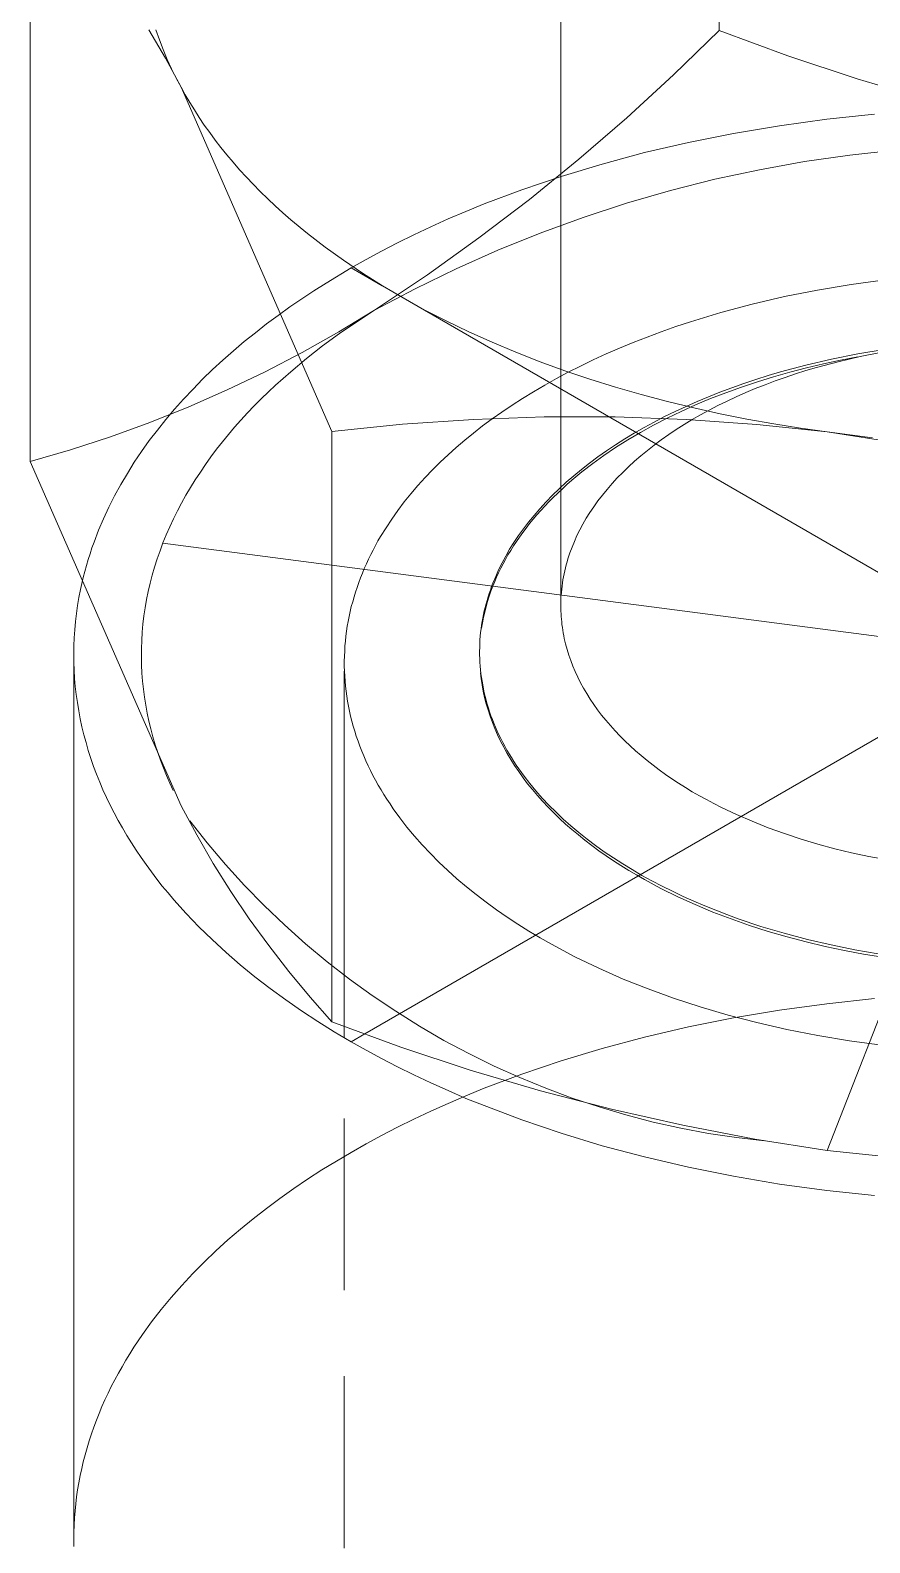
# Model space of a CAD drawing. Header units: millimetres. Extents: x -111 to 4919, y -143 to 3304.
# Drawn here: x 4449.55 to 4455.75, y 1393.85 to 1405.03 of the extents above; entities that cross this region are included whole.
import ezdxf

# ---------------------------------------------------------------- set-up
doc = ezdxf.new("R2010")
doc.units = ezdxf.units.MM
doc.linetypes.add('HIDDEN', pattern=[1.905, 1.27, -0.635])
doc.layers.add('ZANO_R', color=7, linetype='Continuous', lineweight=0)
doc.layers.add('ZANO_R_przerywana', color=7, linetype='HIDDEN', lineweight=0)

msp = doc.modelspace()

# ---------------------------------------------------------------- linework, layer by layer
at = {"layer": 'ZANO_R'}
for p, q in [((4454.64, 1405.024), (4454.64, 1409.383)), ((4453.47, 1400.776), (4453.47, 1409.05)), ((4449.549, 1406.199), (4449.549, 1401.84)), ((4450.426, 1405.03), (4450.548, 1404.819)), ((4450.503, 1404.955), (4450.478, 1405.028)), ((4450.531, 1404.883), (4450.503, 1404.955)), ((4454.304, 1404.697), (4454.64, 1405.024)), ((4455.148, 1404.838), (4454.64, 1405.024)), ((4450.56, 1404.811), (4450.531, 1404.883)), ((4450.548, 1404.819), (4450.664, 1404.605)), ((4455.662, 1404.667), (4455.148, 1404.838)), ((4450.592, 1404.741), (4450.56, 1404.811)), ((4450.627, 1404.672), (4450.592, 1404.741)), ((4450.664, 1404.605), (4450.627, 1404.672)), ((4450.664, 1404.605), (4451.779, 1402.062)), ((4450.695, 1404.549), (4450.664, 1404.605)), ((4453.958, 1404.38), (4454.304, 1404.697)), ((4456.181, 1404.514), (4455.662, 1404.667)), ((4450.728, 1404.493), (4450.695, 1404.549)), ((4450.762, 1404.437), (4450.728, 1404.493)), ((4450.798, 1404.381), (4450.762, 1404.437)), ((4450.835, 1404.326), (4450.798, 1404.381)), ((4453.603, 1404.073), (4453.958, 1404.38)), ((4455.088, 1404.321), (4455.436, 1404.368)), ((4455.436, 1404.368), (4455.789, 1404.406)), ((4450.875, 1404.27), (4450.835, 1404.326)), ((4450.916, 1404.215), (4450.875, 1404.27)), ((4454.414, 1404.197), (4454.747, 1404.264)), ((4454.747, 1404.264), (4455.088, 1404.321)), ((4450.958, 1404.16), (4450.916, 1404.215)), ((4451.003, 1404.105), (4450.958, 1404.16)), ((4454.09, 1404.122), (4454.414, 1404.197)), ((4451.049, 1404.051), (4451.003, 1404.105)), ((4451.096, 1403.996), (4451.049, 1404.051)), ((4453.238, 1403.777), (4453.603, 1404.073)), ((4453.474, 1403.946), (4453.776, 1404.038)), ((4453.776, 1404.038), (4454.09, 1404.122)), ((4454.939, 1403.996), (4455.272, 1404.056)), ((4455.272, 1404.056), (4455.606, 1404.104)), ((4455.44, 1396.752), (4458.301, 1404.073)), ((4455.606, 1404.104), (4455.942, 1404.141)), ((4451.146, 1403.942), (4451.096, 1403.996)), ((4451.197, 1403.889), (4451.146, 1403.942)), ((4453.182, 1403.848), (4453.474, 1403.946)), ((4454.282, 1403.842), (4454.609, 1403.925)), ((4454.609, 1403.925), (4454.939, 1403.996)), ((4451.249, 1403.835), (4451.197, 1403.889)), ((4451.304, 1403.782), (4451.249, 1403.835)), ((4452.904, 1403.743), (4453.182, 1403.848)), ((4453.957, 1403.749), (4454.282, 1403.842)), ((4451.36, 1403.73), (4451.304, 1403.782)), ((4451.417, 1403.678), (4451.36, 1403.73)), ((4452.769, 1403.688), (4452.904, 1403.743)), ((4452.865, 1403.493), (4453.238, 1403.777)), ((4453.636, 1403.644), (4453.957, 1403.749)), ((4451.476, 1403.626), (4451.417, 1403.678)), ((4451.599, 1403.524), (4451.476, 1403.626)), ((4452.51, 1403.574), (4452.638, 1403.632)), ((4452.638, 1403.632), (4452.769, 1403.688)), ((4453.318, 1403.528), (4453.636, 1403.644)), ((4451.728, 1403.424), (4451.599, 1403.524)), ((4452.264, 1403.456), (4452.385, 1403.516)), ((4452.385, 1403.516), (4452.51, 1403.574)), ((4452.484, 1403.22), (4452.865, 1403.493)), ((4453.005, 1403.402), (4453.318, 1403.528)), ((4451.864, 1403.327), (4451.728, 1403.424)), ((4452.032, 1403.333), (4452.146, 1403.395)), ((4452.146, 1403.395), (4452.264, 1403.456)), ((4452.697, 1403.264), (4453.005, 1403.402)), ((4451.736, 1403.159), (4451.92, 1403.27)), ((4452.005, 1403.231), (4451.864, 1403.327)), ((4451.92, 1403.27), (4452.032, 1403.333)), ((4451.92, 1403.27), (4452.151, 1403.137)), ((4452.393, 1403.116), (4452.697, 1403.264)), ((4451.645, 1403.102), (4451.736, 1403.159)), ((4452.152, 1403.139), (4452.005, 1403.231)), ((4452.094, 1402.958), (4452.484, 1403.22)), ((4452.304, 1403.049), (4452.152, 1403.139)), ((4455.368, 1403.107), (4455.616, 1403.148)), ((4455.616, 1403.148), (4455.868, 1403.182)), ((4451.468, 1402.982), (4451.556, 1403.043)), ((4451.556, 1403.043), (4451.645, 1403.102)), ((4452.094, 1402.958), (4452.393, 1403.116)), ((4452.304, 1403.049), (4461.468, 1397.758)), ((4452.461, 1402.962), (4452.304, 1403.049)), ((4454.886, 1403.003), (4455.124, 1403.059)), ((4455.124, 1403.059), (4455.368, 1403.107)), ((4451.296, 1402.857), (4451.381, 1402.92)), ((4451.381, 1402.92), (4451.468, 1402.982)), ((4451.829, 1402.798), (4452.094, 1402.958)), ((4451.962, 1402.873), (4452.094, 1402.958)), ((4452.022, 1397.614), (4461.36, 1403.005)), ((4452.624, 1402.879), (4452.461, 1402.962)), ((4454.429, 1402.873), (4454.654, 1402.942)), ((4454.654, 1402.942), (4454.886, 1403.003)), ((4451.213, 1402.792), (4451.296, 1402.857)), ((4451.834, 1402.785), (4451.962, 1402.873)), ((4452.791, 1402.798), (4452.624, 1402.879)), ((4454.213, 1402.799), (4454.32, 1402.837)), ((4454.32, 1402.837), (4454.429, 1402.873)), ((4451.051, 1402.659), (4451.131, 1402.726)), ((4451.131, 1402.726), (4451.213, 1402.792)), ((4451.559, 1402.646), (4451.829, 1402.798)), ((4451.59, 1402.601), (4451.71, 1402.694)), ((4451.71, 1402.694), (4451.834, 1402.785)), ((4452.962, 1402.721), (4452.791, 1402.798)), ((4453.138, 1402.648), (4452.962, 1402.721)), ((4453.904, 1402.678), (4454.005, 1402.72)), ((4454.005, 1402.72), (4454.108, 1402.76)), ((4454.108, 1402.76), (4454.213, 1402.799)), ((4450.897, 1402.52), (4450.973, 1402.59)), ((4450.973, 1402.59), (4451.051, 1402.659)), ((4451.284, 1402.503), (4451.559, 1402.646)), ((4451.474, 1402.504), (4451.59, 1402.601)), ((4453.317, 1402.577), (4453.138, 1402.648)), ((4453.617, 1402.546), (4453.71, 1402.591)), ((4453.71, 1402.591), (4453.806, 1402.635)), ((4453.806, 1402.635), (4453.904, 1402.678)), ((4455.472, 1402.597), (4455.281, 1402.553)), ((4455.538, 1402.59), (4455.412, 1402.563)), ((4455.665, 1402.635), (4455.472, 1402.597)), ((4455.682, 1402.616), (4455.52, 1402.578)), ((4455.665, 1402.615), (4455.538, 1402.59)), ((4455.86, 1402.668), (4455.665, 1402.635)), ((4455.846, 1402.648), (4455.682, 1402.616)), ((4450.823, 1402.449), (4450.897, 1402.52)), ((4451.004, 1402.369), (4451.284, 1402.503)), ((4451.362, 1402.405), (4451.474, 1402.504)), ((4453.5, 1402.511), (4453.317, 1402.577)), ((4453.438, 1402.453), (4453.526, 1402.5)), ((4453.685, 1402.448), (4453.5, 1402.511)), ((4453.526, 1402.5), (4453.617, 1402.546)), ((4455.002, 1402.475), (4454.911, 1402.447)), ((4455.042, 1402.467), (4454.923, 1402.43)), ((4455.094, 1402.503), (4455.002, 1402.475)), ((4455.164, 1402.501), (4455.042, 1402.467)), ((4455.281, 1402.553), (4455.094, 1402.503)), ((4455.205, 1402.488), (4455.129, 1402.462)), ((4455.287, 1402.533), (4455.164, 1402.501)), ((4455.282, 1402.512), (4455.205, 1402.488)), ((4455.361, 1402.535), (4455.282, 1402.512)), ((4455.412, 1402.563), (4455.287, 1402.533)), ((4455.52, 1402.578), (4455.361, 1402.535)), ((4450.682, 1402.302), (4450.752, 1402.376)), ((4450.72, 1402.244), (4451.004, 1402.369)), ((4450.752, 1402.376), (4450.823, 1402.449)), ((4451.256, 1402.304), (4451.309, 1402.355)), ((4451.309, 1402.355), (4451.362, 1402.405)), ((4453.188, 1402.307), (4453.269, 1402.356)), ((4453.269, 1402.356), (4453.352, 1402.405)), ((4453.352, 1402.405), (4453.438, 1402.453)), ((4453.874, 1402.39), (4453.685, 1402.448)), ((4454.065, 1402.335), (4453.874, 1402.39)), ((4454.734, 1402.386), (4454.647, 1402.353)), ((4454.805, 1402.39), (4454.69, 1402.349)), ((4454.822, 1402.417), (4454.734, 1402.386)), ((4454.923, 1402.43), (4454.805, 1402.39)), ((4454.911, 1402.447), (4454.822, 1402.417)), ((4454.908, 1402.379), (4454.837, 1402.35)), ((4454.98, 1402.408), (4454.908, 1402.379)), ((4455.054, 1402.436), (4454.98, 1402.408)), ((4455.129, 1402.462), (4455.054, 1402.436)), ((4450.432, 1402.129), (4450.72, 1402.244)), ((4450.615, 1402.227), (4450.682, 1402.302)), ((4451.155, 1402.2), (4451.205, 1402.252)), ((4451.205, 1402.252), (4451.256, 1402.304)), ((4453.035, 1402.206), (4453.11, 1402.257)), ((4453.11, 1402.257), (4453.188, 1402.307)), ((4454.258, 1402.284), (4454.065, 1402.335)), ((4454.453, 1402.236), (4454.258, 1402.284)), ((4454.396, 1402.248), (4454.315, 1402.21)), ((4454.467, 1402.259), (4454.36, 1402.211)), ((4454.478, 1402.284), (4454.396, 1402.248)), ((4454.577, 1402.305), (4454.467, 1402.259)), ((4454.561, 1402.319), (4454.478, 1402.284)), ((4454.647, 1402.353), (4454.561, 1402.319)), ((4454.632, 1402.254), (4454.567, 1402.22)), ((4454.69, 1402.349), (4454.577, 1402.305)), ((4454.699, 1402.287), (4454.632, 1402.254)), ((4454.767, 1402.319), (4454.699, 1402.287)), ((4454.837, 1402.35), (4454.767, 1402.319)), ((4450.489, 1402.073), (4450.551, 1402.151)), ((4450.551, 1402.151), (4450.615, 1402.227)), ((4451.059, 1402.094), (4451.106, 1402.147)), ((4451.106, 1402.147), (4451.155, 1402.2)), ((4452.301, 1402.116), (4452.824, 1402.152)), ((4452.824, 1402.152), (4453.347, 1402.17)), ((4452.892, 1402.103), (4452.962, 1402.155)), ((4452.962, 1402.155), (4453.035, 1402.206)), ((4453.347, 1402.17), (4453.872, 1402.17)), ((4453.872, 1402.17), (4454.396, 1402.151)), ((4454.161, 1402.132), (4454.086, 1402.091)), ((4454.256, 1402.161), (4454.156, 1402.109)), ((4454.237, 1402.172), (4454.161, 1402.132)), ((4454.315, 1402.21), (4454.237, 1402.172)), ((4454.36, 1402.211), (4454.256, 1402.161)), ((4454.442, 1402.15), (4454.382, 1402.114)), ((4454.396, 1402.151), (4454.919, 1402.114)), ((4454.504, 1402.186), (4454.442, 1402.15)), ((4454.649, 1402.193), (4454.453, 1402.236)), ((4454.567, 1402.22), (4454.504, 1402.186)), ((4454.846, 1402.154), (4454.649, 1402.193)), ((4455.044, 1402.118), (4454.846, 1402.154)), ((4449.846, 1401.927), (4450.141, 1402.023)), ((4450.141, 1402.023), (4450.432, 1402.129)), ((4450.429, 1401.995), (4450.489, 1402.073)), ((4450.969, 1401.986), (4451.013, 1402.04)), ((4451.013, 1402.04), (4451.059, 1402.094)), ((4451.779, 1402.062), (4452.301, 1402.116)), ((4451.779, 1397.703), (4451.779, 1402.062)), ((4452.76, 1401.998), (4452.825, 1402.05)), ((4452.825, 1402.05), (4452.892, 1402.103)), ((4454.013, 1402.05), (4453.943, 1402.007)), ((4454.059, 1402.055), (4453.965, 1402)), ((4454.086, 1402.091), (4454.013, 1402.05)), ((4454.156, 1402.109), (4454.059, 1402.055)), ((4454.268, 1402.04), (4454.213, 1402.001)), ((4454.324, 1402.077), (4454.268, 1402.04)), ((4454.382, 1402.114), (4454.324, 1402.077)), ((4454.919, 1402.114), (4455.44, 1402.059)), ((4455.242, 1402.087), (4455.044, 1402.118)), ((4455.44, 1402.059), (4455.242, 1402.087)), ((4455.44, 1402.059), (4455.975, 1401.975)), ((4455.775, 1402.015), (4455.44, 1402.059)), ((4449.549, 1401.84), (4449.846, 1401.927)), ((4450.318, 1401.835), (4450.372, 1401.915)), ((4450.372, 1401.915), (4450.429, 1401.995)), ((4450.884, 1401.875), (4450.926, 1401.931)), ((4450.926, 1401.931), (4450.969, 1401.986)), ((4452.638, 1401.891), (4452.698, 1401.945)), ((4452.698, 1401.945), (4452.76, 1401.998)), ((4453.808, 1401.919), (4453.745, 1401.874)), ((4453.875, 1401.943), (4453.788, 1401.885)), ((4453.875, 1401.964), (4453.808, 1401.919)), ((4453.943, 1402.007), (4453.875, 1401.964)), ((4453.965, 1402), (4453.875, 1401.943)), ((4454.11, 1401.923), (4454.062, 1401.883)), ((4454.161, 1401.962), (4454.11, 1401.923)), ((4454.213, 1402.001), (4454.161, 1401.962)), ((4450.664, 1399.297), (4449.549, 1401.84)), ((4450.267, 1401.753), (4450.318, 1401.835)), ((4450.806, 1401.763), (4450.844, 1401.819)), ((4450.844, 1401.819), (4450.884, 1401.875)), ((4452.522, 1401.779), (4452.579, 1401.836)), ((4452.579, 1401.836), (4452.638, 1401.891)), ((4453.683, 1401.829), (4453.623, 1401.782)), ((4453.706, 1401.825), (4453.627, 1401.764)), ((4453.745, 1401.874), (4453.683, 1401.829)), ((4453.788, 1401.885), (4453.706, 1401.825)), ((4453.971, 1401.801), (4453.928, 1401.76)), ((4454.015, 1401.842), (4453.971, 1401.801)), ((4454.062, 1401.883), (4454.015, 1401.842)), ((4450.218, 1401.671), (4450.267, 1401.753)), ((4450.733, 1401.649), (4450.769, 1401.706)), ((4450.769, 1401.706), (4450.806, 1401.763)), ((4452.414, 1401.663), (4452.467, 1401.722)), ((4452.467, 1401.722), (4452.522, 1401.779)), ((4453.511, 1401.687), (4453.459, 1401.639)), ((4453.566, 1401.735), (4453.511, 1401.687)), ((4453.552, 1401.703), (4453.516, 1401.671)), ((4453.627, 1401.764), (4453.552, 1401.703)), ((4453.623, 1401.782), (4453.566, 1401.735)), ((4453.887, 1401.719), (4453.849, 1401.677)), ((4453.928, 1401.76), (4453.887, 1401.719)), ((4450.13, 1401.503), (4450.172, 1401.587)), ((4450.172, 1401.587), (4450.218, 1401.671)), ((4450.667, 1401.534), (4450.699, 1401.592)), ((4450.699, 1401.592), (4450.733, 1401.649)), ((4452.313, 1401.542), (4452.363, 1401.603)), ((4452.363, 1401.603), (4452.414, 1401.663)), ((4453.409, 1401.591), (4453.361, 1401.542)), ((4453.415, 1401.576), (4453.383, 1401.544)), ((4453.459, 1401.639), (4453.409, 1401.591)), ((4453.448, 1401.608), (4453.415, 1401.576)), ((4453.482, 1401.64), (4453.448, 1401.608)), ((4453.516, 1401.671), (4453.482, 1401.64)), ((4453.778, 1401.592), (4453.745, 1401.55)), ((4453.812, 1401.634), (4453.778, 1401.592)), ((4453.849, 1401.677), (4453.812, 1401.634)), ((4450.09, 1401.418), (4450.13, 1401.503)), ((4450.608, 1401.417), (4450.637, 1401.476)), ((4450.637, 1401.476), (4450.667, 1401.534)), ((4452.221, 1401.416), (4452.266, 1401.48)), ((4452.266, 1401.48), (4452.313, 1401.542)), ((4453.316, 1401.492), (4453.273, 1401.443)), ((4453.323, 1401.479), (4453.294, 1401.447)), ((4453.361, 1401.542), (4453.316, 1401.492)), ((4453.352, 1401.512), (4453.323, 1401.479)), ((4453.383, 1401.544), (4453.352, 1401.512)), ((4453.686, 1401.464), (4453.659, 1401.421)), ((4453.714, 1401.507), (4453.686, 1401.464)), ((4453.745, 1401.55), (4453.714, 1401.507)), ((4450.054, 1401.333), (4450.09, 1401.418)), ((4450.554, 1401.3), (4450.58, 1401.359)), ((4450.58, 1401.359), (4450.608, 1401.417)), ((4452.138, 1401.287), (4452.179, 1401.352)), ((4452.179, 1401.352), (4452.221, 1401.416)), ((4453.232, 1401.393), (4453.194, 1401.343)), ((4453.239, 1401.382), (4453.214, 1401.349)), ((4453.273, 1401.443), (4453.232, 1401.393)), ((4453.266, 1401.414), (4453.239, 1401.382)), ((4453.294, 1401.447), (4453.266, 1401.414)), ((4453.634, 1401.379), (4453.611, 1401.336)), ((4453.659, 1401.421), (4453.634, 1401.379)), ((4450.005, 1401.203), (4450.021, 1401.246)), ((4450.021, 1401.246), (4450.054, 1401.333)), ((4450.508, 1401.181), (4450.53, 1401.24)), ((4450.53, 1401.24), (4450.554, 1401.3)), ((4450.53, 1401.238), (4463.211, 1399.587)), ((4452.101, 1401.22), (4452.119, 1401.254)), ((4452.119, 1401.254), (4452.138, 1401.287)), ((4453.124, 1401.243), (4453.092, 1401.192)), ((4453.143, 1401.25), (4453.121, 1401.217)), ((4453.158, 1401.293), (4453.124, 1401.243)), ((4453.165, 1401.283), (4453.143, 1401.25)), ((4453.194, 1401.343), (4453.158, 1401.293)), ((4453.189, 1401.316), (4453.165, 1401.283)), ((4453.214, 1401.349), (4453.189, 1401.316)), ((4453.571, 1401.251), (4453.554, 1401.208)), ((4453.59, 1401.293), (4453.571, 1401.251)), ((4453.611, 1401.336), (4453.59, 1401.293)), ((4449.977, 1401.116), (4449.991, 1401.159)), ((4449.991, 1401.159), (4450.005, 1401.203)), ((4450.487, 1401.121), (4450.508, 1401.181)), ((4452.049, 1401.119), (4452.066, 1401.153)), ((4452.066, 1401.153), (4452.083, 1401.187)), ((4452.083, 1401.187), (4452.101, 1401.22)), ((4453.063, 1401.142), (4453.036, 1401.092)), ((4453.08, 1401.151), (4453.061, 1401.118)), ((4453.092, 1401.192), (4453.063, 1401.142)), ((4453.1, 1401.184), (4453.08, 1401.151)), ((4453.121, 1401.217), (4453.1, 1401.184)), ((4453.53, 1401.144), (4453.523, 1401.122)), ((4453.538, 1401.166), (4453.53, 1401.144)), ((4453.554, 1401.208), (4453.538, 1401.166)), ((4449.941, 1400.984), (4449.952, 1401.028)), ((4449.952, 1401.028), (4449.964, 1401.072)), ((4449.964, 1401.072), (4449.977, 1401.116)), ((4450.451, 1401.001), (4450.468, 1401.061)), ((4450.468, 1401.061), (4450.487, 1401.121)), ((4451.99, 1400.981), (4452.004, 1401.016)), ((4452.004, 1401.016), (4452.018, 1401.051)), ((4452.018, 1401.051), (4452.033, 1401.085)), ((4452.033, 1401.085), (4452.049, 1401.119)), ((4453.011, 1401.041), (4452.989, 1400.991)), ((4453.011, 1401.019), (4452.996, 1400.986)), ((4453.036, 1401.092), (4453.011, 1401.041)), ((4453.027, 1401.052), (4453.011, 1401.019)), ((4453.044, 1401.085), (4453.027, 1401.052)), ((4453.061, 1401.118), (4453.044, 1401.085)), ((4453.5, 1401.034), (4453.495, 1401.011)), ((4453.505, 1401.056), (4453.5, 1401.034)), ((4453.511, 1401.078), (4453.505, 1401.056)), ((4453.517, 1401.1), (4453.511, 1401.078)), ((4453.523, 1401.122), (4453.517, 1401.1)), ((4449.92, 1400.896), (4449.93, 1400.94)), ((4449.93, 1400.94), (4449.941, 1400.984)), ((4450.421, 1400.881), (4450.435, 1400.941)), ((4450.435, 1400.941), (4450.451, 1401.001)), ((4451.953, 1400.876), (4451.964, 1400.911)), ((4451.964, 1400.911), (4451.977, 1400.946)), ((4451.977, 1400.946), (4451.99, 1400.981)), ((4452.959, 1400.917), (4452.95, 1400.891)), ((4452.968, 1400.921), (4452.954, 1400.883)), ((4452.968, 1400.942), (4452.959, 1400.917)), ((4452.989, 1400.991), (4452.968, 1400.942)), ((4452.982, 1400.954), (4452.968, 1400.921)), ((4452.996, 1400.986), (4452.982, 1400.954)), ((4453.48, 1400.921), (4453.477, 1400.898)), ((4453.483, 1400.944), (4453.48, 1400.921)), ((4453.486, 1400.966), (4453.483, 1400.944)), ((4453.49, 1400.989), (4453.486, 1400.966)), ((4453.495, 1401.011), (4453.49, 1400.989)), ((4449.899, 1400.777), (4449.909, 1400.836)), ((4449.909, 1400.836), (4449.92, 1400.896)), ((4450.398, 1400.76), (4450.409, 1400.821)), ((4450.409, 1400.821), (4450.421, 1400.881)), ((4451.922, 1400.769), (4451.932, 1400.805)), ((4451.932, 1400.805), (4451.942, 1400.84)), ((4451.942, 1400.84), (4451.953, 1400.876)), ((4452.925, 1400.815), (4452.918, 1400.789)), ((4452.929, 1400.807), (4452.918, 1400.768)), ((4452.933, 1400.841), (4452.925, 1400.815)), ((4452.941, 1400.845), (4452.929, 1400.807)), ((4452.941, 1400.866), (4452.933, 1400.841)), ((4452.95, 1400.891), (4452.941, 1400.866)), ((4452.954, 1400.883), (4452.941, 1400.845)), ((4453.475, 1400.875), (4453.473, 1400.853)), ((4453.477, 1400.898), (4453.475, 1400.875)), ((4449.883, 1400.658), (4449.89, 1400.717)), ((4449.89, 1400.717), (4449.899, 1400.777)), ((4450.382, 1400.64), (4450.389, 1400.7)), ((4450.389, 1400.7), (4450.398, 1400.76)), ((4451.899, 1400.66), (4451.906, 1400.697)), ((4451.906, 1400.697), (4451.913, 1400.733)), ((4451.913, 1400.733), (4451.922, 1400.769)), ((4452.894, 1400.684), (4452.889, 1400.658)), ((4452.899, 1400.69), (4452.892, 1400.65)), ((4452.899, 1400.711), (4452.894, 1400.684)), ((4452.905, 1400.737), (4452.899, 1400.711)), ((4452.908, 1400.729), (4452.899, 1400.69)), ((4452.911, 1400.763), (4452.905, 1400.737)), ((4452.918, 1400.768), (4452.908, 1400.729)), ((4452.918, 1400.789), (4452.911, 1400.763)), ((4453.47, 1400.776), (4453.47, 1400.756)), ((4453.47, 1400.756), (4453.471, 1400.736)), ((4453.471, 1400.736), (4453.472, 1400.716)), ((4453.472, 1400.716), (4453.473, 1400.696)), ((4453.473, 1400.696), (4453.475, 1400.676)), ((4449.874, 1400.538), (4449.878, 1400.598)), ((4449.878, 1400.598), (4449.883, 1400.658)), ((4450.373, 1400.519), (4450.377, 1400.579)), ((4450.377, 1400.579), (4450.382, 1400.64)), ((4451.882, 1400.551), (4451.887, 1400.588)), ((4451.887, 1400.588), (4451.892, 1400.624)), ((4451.892, 1400.624), (4451.899, 1400.66)), ((4452.878, 1400.577), (4452.875, 1400.55)), ((4452.881, 1400.604), (4452.878, 1400.577)), ((4452.885, 1400.631), (4452.881, 1400.604)), ((4452.889, 1400.658), (4452.885, 1400.631)), ((4452.892, 1400.65), (4452.885, 1400.61)), ((4453.475, 1400.676), (4453.477, 1400.656)), ((4453.477, 1400.656), (4453.479, 1400.636)), ((4453.479, 1400.636), (4453.482, 1400.615)), ((4453.482, 1400.615), (4453.485, 1400.595)), ((4453.485, 1400.595), (4453.488, 1400.575)), ((4453.488, 1400.575), (4453.492, 1400.554)), ((4449.87, 1400.418), (4449.871, 1400.478)), ((4449.871, 1400.478), (4449.874, 1400.538)), ((4450.37, 1400.398), (4450.371, 1400.459)), ((4450.371, 1400.459), (4450.373, 1400.519)), ((4451.873, 1400.441), (4451.875, 1400.478)), ((4451.875, 1400.478), (4451.878, 1400.514)), ((4451.878, 1400.514), (4451.882, 1400.551)), ((4452.871, 1400.468), (4452.87, 1400.441)), ((4452.872, 1400.496), (4452.871, 1400.468)), ((4452.873, 1400.523), (4452.872, 1400.496)), ((4452.875, 1400.55), (4452.873, 1400.523)), ((4453.492, 1400.554), (4453.496, 1400.534)), ((4453.496, 1400.534), (4453.501, 1400.514)), ((4453.501, 1400.514), (4453.506, 1400.493)), ((4453.506, 1400.493), (4453.517, 1400.452)), ((4449.871, 1400.358), (4449.87, 1400.418)), ((4449.87, 1393.881), (4449.87, 1400.413)), ((4449.873, 1400.299), (4449.871, 1400.358)), ((4450.372, 1400.338), (4450.37, 1400.398)), ((4451.87, 1400.367), (4451.871, 1400.404)), ((4451.87, 1400.33), (4451.87, 1400.367)), ((4451.871, 1400.404), (4451.873, 1400.441)), ((4452.87, 1400.441), (4452.87, 1400.413)), ((4452.87, 1400.413), (4452.871, 1400.386)), ((4452.871, 1400.386), (4452.872, 1400.358)), ((4452.872, 1400.358), (4452.874, 1400.33)), ((4453.517, 1400.452), (4453.53, 1400.411)), ((4453.53, 1400.411), (4453.544, 1400.37)), ((4453.544, 1400.37), (4453.559, 1400.33)), ((4449.877, 1400.239), (4449.873, 1400.299)), ((4449.882, 1400.179), (4449.877, 1400.239)), ((4450.374, 1400.278), (4450.372, 1400.338)), ((4450.379, 1400.219), (4450.374, 1400.278)), ((4451.871, 1400.293), (4451.87, 1400.33)), ((4451.87, 1397.669), (4451.87, 1400.293)), ((4451.873, 1400.256), (4451.871, 1400.293)), ((4451.876, 1400.219), (4451.873, 1400.256)), ((4452.874, 1400.33), (4452.877, 1400.302)), ((4452.877, 1400.302), (4452.88, 1400.274)), ((4452.877, 1400.281), (4452.882, 1400.236)), ((4452.88, 1400.274), (4452.883, 1400.246)), ((4452.882, 1400.236), (4452.889, 1400.19)), ((4452.883, 1400.246), (4452.888, 1400.218)), ((4453.559, 1400.33), (4453.577, 1400.289)), ((4453.577, 1400.289), (4453.596, 1400.248)), ((4453.596, 1400.248), (4453.616, 1400.207)), ((4449.889, 1400.119), (4449.882, 1400.179)), ((4450.385, 1400.159), (4450.379, 1400.219)), ((4450.393, 1400.1), (4450.385, 1400.159)), ((4451.879, 1400.182), (4451.876, 1400.219)), ((4451.883, 1400.145), (4451.879, 1400.182)), ((4451.888, 1400.108), (4451.883, 1400.145)), ((4452.888, 1400.218), (4452.893, 1400.19)), ((4452.889, 1400.19), (4452.897, 1400.144)), ((4452.893, 1400.19), (4452.898, 1400.161)), ((4452.897, 1400.144), (4452.907, 1400.098)), ((4452.898, 1400.161), (4452.904, 1400.133)), ((4452.904, 1400.133), (4452.911, 1400.105)), ((4453.616, 1400.207), (4453.638, 1400.167)), ((4453.638, 1400.167), (4453.662, 1400.127)), ((4453.662, 1400.127), (4453.687, 1400.086)), ((4449.897, 1400.06), (4449.889, 1400.119)), ((4449.907, 1400), (4449.897, 1400.06)), ((4450.402, 1400.041), (4450.393, 1400.1)), ((4450.413, 1399.982), (4450.402, 1400.041)), ((4451.894, 1400.07), (4451.888, 1400.108)), ((4451.901, 1400.033), (4451.894, 1400.07)), ((4451.909, 1399.996), (4451.901, 1400.033)), ((4452.907, 1400.098), (4452.919, 1400.052)), ((4452.911, 1400.105), (4452.918, 1400.077)), ((4452.918, 1400.077), (4452.926, 1400.048)), ((4452.919, 1400.052), (4452.933, 1400.006)), ((4452.926, 1400.048), (4452.935, 1400.02)), ((4452.935, 1400.02), (4452.944, 1399.992)), ((4453.687, 1400.086), (4453.714, 1400.047)), ((4453.714, 1400.047), (4453.742, 1400.007)), ((4449.918, 1399.941), (4449.907, 1400)), ((4449.931, 1399.882), (4449.918, 1399.941)), ((4450.426, 1399.923), (4450.413, 1399.982)), ((4450.44, 1399.865), (4450.426, 1399.923)), ((4451.917, 1399.959), (4451.909, 1399.996)), ((4451.926, 1399.922), (4451.917, 1399.959)), ((4451.936, 1399.885), (4451.926, 1399.922)), ((4452.933, 1400.006), (4452.948, 1399.96)), ((4452.944, 1399.992), (4452.954, 1399.963)), ((4452.948, 1399.96), (4452.965, 1399.914)), ((4452.954, 1399.963), (4452.965, 1399.935)), ((4452.965, 1399.935), (4452.976, 1399.907)), ((4452.965, 1399.914), (4452.983, 1399.868)), ((4452.976, 1399.907), (4452.987, 1399.878)), ((4453.742, 1400.007), (4453.772, 1399.968)), ((4453.772, 1399.968), (4453.804, 1399.929)), ((4453.804, 1399.929), (4453.837, 1399.89)), ((4449.945, 1399.823), (4449.931, 1399.882)), ((4449.961, 1399.764), (4449.945, 1399.823)), ((4450.456, 1399.807), (4450.44, 1399.865)), ((4450.473, 1399.749), (4450.456, 1399.807)), ((4451.947, 1399.849), (4451.936, 1399.885)), ((4451.959, 1399.812), (4451.947, 1399.849)), ((4451.972, 1399.775), (4451.959, 1399.812)), ((4452.983, 1399.868), (4453.003, 1399.822)), ((4452.987, 1399.878), (4453, 1399.85)), ((4453, 1399.85), (4453.013, 1399.822)), ((4453.003, 1399.822), (4453.025, 1399.776)), ((4453.013, 1399.822), (4453.027, 1399.794)), ((4453.027, 1399.794), (4453.041, 1399.766)), ((4453.837, 1399.89), (4453.871, 1399.852)), ((4453.871, 1399.852), (4453.907, 1399.814)), ((4453.907, 1399.814), (4453.944, 1399.777)), ((4449.978, 1399.705), (4449.961, 1399.764)), ((4449.997, 1399.647), (4449.978, 1399.705)), ((4450.491, 1399.691), (4450.473, 1399.749)), ((4450.512, 1399.634), (4450.491, 1399.691)), ((4451.985, 1399.739), (4451.972, 1399.775)), ((4451.999, 1399.702), (4451.985, 1399.739)), ((4452.014, 1399.666), (4451.999, 1399.702)), ((4453.025, 1399.776), (4453.049, 1399.731)), ((4453.041, 1399.766), (4453.056, 1399.737)), ((4453.049, 1399.731), (4453.074, 1399.685)), ((4453.056, 1399.737), (4453.072, 1399.709)), ((4453.072, 1399.709), (4453.088, 1399.682)), ((4453.074, 1399.685), (4453.101, 1399.64)), ((4453.088, 1399.682), (4453.105, 1399.654)), ((4453.944, 1399.777), (4453.983, 1399.74)), ((4453.983, 1399.74), (4454.023, 1399.703)), ((4454.023, 1399.703), (4454.065, 1399.668)), ((4450.017, 1399.589), (4449.997, 1399.647)), ((4450.039, 1399.531), (4450.017, 1399.589)), ((4450.533, 1399.578), (4450.512, 1399.634)), ((4450.556, 1399.522), (4450.533, 1399.578)), ((4452.03, 1399.63), (4452.014, 1399.666)), ((4452.047, 1399.594), (4452.03, 1399.63)), ((4452.064, 1399.558), (4452.047, 1399.594)), ((4453.101, 1399.64), (4453.129, 1399.595)), ((4453.105, 1399.654), (4453.123, 1399.626)), ((4453.123, 1399.626), (4453.141, 1399.598)), ((4453.129, 1399.595), (4453.16, 1399.55)), ((4453.141, 1399.598), (4453.16, 1399.571)), ((4453.16, 1399.571), (4453.199, 1399.516)), ((4454.065, 1399.668), (4454.108, 1399.632)), ((4454.108, 1399.632), (4454.152, 1399.597)), ((4454.152, 1399.597), (4454.197, 1399.563)), ((4454.197, 1399.563), (4454.244, 1399.53)), ((4450.062, 1399.473), (4450.039, 1399.531)), ((4450.086, 1399.416), (4450.062, 1399.473)), ((4450.581, 1399.466), (4450.556, 1399.522)), ((4450.606, 1399.41), (4450.581, 1399.466)), ((4452.082, 1399.522), (4452.064, 1399.558)), ((4452.101, 1399.486), (4452.082, 1399.522)), ((4452.121, 1399.451), (4452.101, 1399.486)), ((4452.142, 1399.416), (4452.121, 1399.451)), ((4453.16, 1399.55), (4453.192, 1399.505)), ((4453.192, 1399.505), (4453.225, 1399.461)), ((4453.199, 1399.516), (4453.242, 1399.462)), ((4453.225, 1399.461), (4453.261, 1399.417)), ((4453.242, 1399.462), (4453.286, 1399.408)), ((4454.244, 1399.53), (4454.292, 1399.497)), ((4454.292, 1399.497), (4454.341, 1399.465)), ((4454.341, 1399.465), (4454.391, 1399.433)), ((4450.112, 1399.359), (4450.086, 1399.416)), ((4450.14, 1399.302), (4450.112, 1399.359)), ((4452.163, 1399.38), (4452.142, 1399.416)), ((4452.185, 1399.346), (4452.163, 1399.38)), ((4452.208, 1399.311), (4452.185, 1399.346)), ((4453.261, 1399.417), (4453.298, 1399.374)), ((4453.286, 1399.408), (4453.333, 1399.355)), ((4453.298, 1399.374), (4453.336, 1399.331)), ((4453.333, 1399.355), (4453.383, 1399.302)), ((4454.391, 1399.433), (4454.442, 1399.402)), ((4454.442, 1399.402), (4454.495, 1399.372)), ((4454.495, 1399.372), (4454.548, 1399.343)), ((4454.548, 1399.343), (4454.602, 1399.314)), ((4450.168, 1399.246), (4450.14, 1399.302)), ((4450.198, 1399.19), (4450.168, 1399.246)), ((4450.78, 1399.083), (4450.664, 1399.297)), ((4452.232, 1399.276), (4452.208, 1399.311)), ((4452.281, 1399.208), (4452.232, 1399.276)), ((4453.336, 1399.331), (4453.376, 1399.288)), ((4453.376, 1399.288), (4453.418, 1399.246)), ((4453.383, 1399.302), (4453.435, 1399.251)), ((4453.418, 1399.246), (4453.461, 1399.204)), ((4453.435, 1399.251), (4453.489, 1399.2)), ((4454.602, 1399.314), (4454.657, 1399.286)), ((4454.657, 1399.286), (4454.77, 1399.233)), ((4454.77, 1399.233), (4454.885, 1399.183)), ((4450.23, 1399.134), (4450.198, 1399.19)), ((4450.262, 1399.079), (4450.23, 1399.134)), ((4450.857, 1399.023), (4450.728, 1399.186)), ((4452.333, 1399.141), (4452.281, 1399.208)), ((4452.388, 1399.074), (4452.333, 1399.141)), ((4453.461, 1399.204), (4453.506, 1399.163)), ((4453.489, 1399.2), (4453.545, 1399.15)), ((4453.506, 1399.163), (4453.552, 1399.123)), ((4453.545, 1399.15), (4453.604, 1399.1)), ((4453.552, 1399.123), (4453.6, 1399.083)), ((4454.885, 1399.183), (4455.004, 1399.136)), ((4455.004, 1399.136), (4455.124, 1399.092)), ((4450.296, 1399.025), (4450.262, 1399.079)), ((4450.331, 1398.97), (4450.296, 1399.025)), ((4450.902, 1398.872), (4450.78, 1399.083)), ((4450.992, 1398.864), (4450.857, 1399.023)), ((4452.446, 1399.009), (4452.388, 1399.074)), ((4452.507, 1398.945), (4452.446, 1399.009)), ((4453.6, 1399.083), (4453.649, 1399.043)), ((4453.604, 1399.1), (4453.665, 1399.052)), ((4453.649, 1399.043), (4453.7, 1399.005)), ((4453.665, 1399.052), (4453.728, 1399.005)), ((4453.7, 1399.005), (4453.752, 1398.966)), ((4453.728, 1399.005), (4453.792, 1398.958)), ((4455.124, 1399.092), (4455.246, 1399.052)), ((4455.246, 1399.052), (4455.37, 1399.015)), ((4455.37, 1399.015), (4455.495, 1398.981)), ((4450.368, 1398.916), (4450.331, 1398.97)), ((4450.405, 1398.863), (4450.368, 1398.916)), ((4452.569, 1398.882), (4452.507, 1398.945)), ((4453.752, 1398.966), (4453.805, 1398.929)), ((4453.792, 1398.958), (4453.859, 1398.913)), ((4453.805, 1398.929), (4453.859, 1398.892)), ((4453.859, 1398.913), (4453.928, 1398.869)), ((4453.859, 1398.892), (4453.915, 1398.856)), ((4455.495, 1398.981), (4455.62, 1398.951)), ((4455.62, 1398.951), (4455.746, 1398.924)), ((4455.746, 1398.924), (4455.872, 1398.9)), ((4450.444, 1398.81), (4450.405, 1398.863)), ((4450.484, 1398.757), (4450.444, 1398.81)), ((4451.032, 1398.665), (4450.902, 1398.872)), ((4451.133, 1398.71), (4450.992, 1398.864)), ((4452.635, 1398.82), (4452.569, 1398.882)), ((4452.703, 1398.759), (4452.635, 1398.82)), ((4453.915, 1398.856), (4453.972, 1398.821)), ((4453.928, 1398.869), (4453.998, 1398.826)), ((4453.972, 1398.821), (4454.03, 1398.787)), ((4453.998, 1398.826), (4454.07, 1398.784)), ((4454.03, 1398.787), (4454.089, 1398.753)), ((4454.07, 1398.784), (4454.144, 1398.743)), ((4450.525, 1398.705), (4450.484, 1398.757)), ((4450.568, 1398.654), (4450.525, 1398.705)), ((4451.278, 1398.562), (4451.133, 1398.71)), ((4452.773, 1398.7), (4452.703, 1398.759)), ((4452.845, 1398.642), (4452.773, 1398.7)), ((4454.089, 1398.753), (4454.21, 1398.688)), ((4454.144, 1398.743), (4454.22, 1398.704)), ((4454.21, 1398.688), (4454.335, 1398.626)), ((4454.22, 1398.704), (4454.296, 1398.666)), ((4450.611, 1398.603), (4450.568, 1398.654)), ((4450.701, 1398.503), (4450.611, 1398.603)), ((4451.168, 1398.463), (4451.032, 1398.665)), ((4451.429, 1398.418), (4451.278, 1398.562)), ((4452.919, 1398.585), (4452.845, 1398.642)), ((4452.995, 1398.53), (4452.919, 1398.585)), ((4454.296, 1398.666), (4454.374, 1398.629)), ((4454.335, 1398.626), (4454.464, 1398.568)), ((4454.374, 1398.629), (4454.454, 1398.593)), ((4454.454, 1398.593), (4454.534, 1398.559)), ((4454.464, 1398.568), (4454.595, 1398.513)), ((4454.534, 1398.559), (4454.616, 1398.526)), ((4450.796, 1398.404), (4450.701, 1398.503)), ((4451.312, 1398.265), (4451.168, 1398.463)), ((4453.073, 1398.476), (4452.995, 1398.53)), ((4453.153, 1398.423), (4453.073, 1398.476)), ((4454.595, 1398.513), (4454.729, 1398.462)), ((4454.616, 1398.526), (4454.698, 1398.494)), ((4454.698, 1398.494), (4454.781, 1398.464)), ((4454.729, 1398.462), (4454.866, 1398.414)), ((4454.781, 1398.464), (4454.95, 1398.407)), ((4450.894, 1398.309), (4450.796, 1398.404)), ((4451.584, 1398.279), (4451.429, 1398.418)), ((4453.235, 1398.372), (4453.153, 1398.423)), ((4453.318, 1398.323), (4453.235, 1398.372)), ((4454.866, 1398.414), (4455.004, 1398.37)), ((4454.95, 1398.407), (4455.122, 1398.356)), ((4455.004, 1398.37), (4455.143, 1398.33)), ((4455.122, 1398.356), (4455.295, 1398.311)), ((4450.996, 1398.215), (4450.894, 1398.309)), ((4451.461, 1398.073), (4451.312, 1398.265)), ((4451.744, 1398.146), (4451.584, 1398.279)), ((4453.402, 1398.275), (4453.318, 1398.323)), ((4453.488, 1398.228), (4453.402, 1398.275)), ((4453.574, 1398.183), (4453.488, 1398.228)), ((4455.143, 1398.33), (4455.284, 1398.293)), ((4455.284, 1398.293), (4455.425, 1398.259)), ((4455.295, 1398.311), (4455.469, 1398.27)), ((4455.425, 1398.259), (4455.567, 1398.229)), ((4455.469, 1398.27), (4455.643, 1398.235)), ((4455.567, 1398.229), (4455.708, 1398.203)), ((4455.643, 1398.235), (4455.817, 1398.205)), ((4451.101, 1398.124), (4450.996, 1398.215)), ((4451.21, 1398.035), (4451.101, 1398.124)), ((4451.909, 1398.018), (4451.744, 1398.146)), ((4453.662, 1398.14), (4453.574, 1398.183)), ((4453.751, 1398.098), (4453.662, 1398.14)), ((4455.708, 1398.203), (4455.85, 1398.18)), ((4451.322, 1397.949), (4451.21, 1398.035)), ((4451.617, 1397.885), (4451.461, 1398.073)), ((4452.077, 1397.896), (4451.909, 1398.018)), ((4453.932, 1398.018), (4453.751, 1398.098)), ((4454.115, 1397.945), (4453.932, 1398.018)), ((4451.437, 1397.865), (4451.322, 1397.949)), ((4452.25, 1397.78), (4452.077, 1397.896)), ((4454.304, 1397.876), (4454.115, 1397.945)), ((4451.554, 1397.783), (4451.437, 1397.865)), ((4451.674, 1397.705), (4451.554, 1397.783)), ((4451.779, 1397.703), (4451.617, 1397.885)), ((4452.427, 1397.669), (4452.25, 1397.78)), ((4454.501, 1397.812), (4454.304, 1397.876)), ((4454.707, 1397.751), (4454.501, 1397.812)), ((4455.088, 1397.789), (4454.747, 1397.732)), ((4455.436, 1397.836), (4455.088, 1397.789)), ((4455.789, 1397.874), (4455.436, 1397.836)), ((4451.796, 1397.628), (4451.674, 1397.705)), ((4452.287, 1397.516), (4451.779, 1397.703)), ((4451.87, 1397.584), (4451.87, 1397.669)), ((4452.607, 1397.565), (4452.427, 1397.669)), ((4454.414, 1397.665), (4454.09, 1397.59)), ((4454.747, 1397.732), (4454.414, 1397.665)), ((4454.92, 1397.696), (4454.707, 1397.751)), ((4455.141, 1397.645), (4454.92, 1397.696)), ((4451.92, 1397.555), (4451.796, 1397.628)), ((4451.92, 1397.555), (4452.022, 1397.614)), ((4452.032, 1397.492), (4451.92, 1397.555)), ((4452.79, 1397.467), (4452.607, 1397.565)), ((4454.09, 1397.59), (4453.776, 1397.506)), ((4455.37, 1397.6), (4455.141, 1397.645)), ((4455.604, 1397.561), (4455.37, 1397.6)), ((4455.844, 1397.529), (4455.604, 1397.561)), ((4452.146, 1397.43), (4452.032, 1397.492)), ((4452.801, 1397.346), (4452.287, 1397.516)), ((4452.977, 1397.375), (4452.79, 1397.467)), ((4453.776, 1397.506), (4453.474, 1397.414)), ((4452.264, 1397.369), (4452.146, 1397.43)), ((4452.385, 1397.31), (4452.264, 1397.369)), ((4453.321, 1397.193), (4452.801, 1397.346)), ((4453.167, 1397.29), (4452.977, 1397.375)), ((4453.474, 1397.414), (4453.182, 1397.316)), ((4452.51, 1397.251), (4452.385, 1397.31)), ((4452.638, 1397.194), (4452.51, 1397.251)), ((4453.182, 1397.316), (4452.904, 1397.211)), ((4453.36, 1397.211), (4453.167, 1397.29)), ((4452.769, 1397.137), (4452.638, 1397.194)), ((4452.769, 1397.156), (4452.638, 1397.1)), ((4452.904, 1397.211), (4452.769, 1397.156)), ((4452.904, 1397.083), (4452.769, 1397.137)), ((4453.845, 1397.057), (4453.321, 1397.193)), ((4453.555, 1397.138), (4453.36, 1397.211)), ((4453.753, 1397.073), (4453.555, 1397.138)), ((4452.51, 1397.042), (4452.385, 1396.984)), ((4452.638, 1397.1), (4452.51, 1397.042)), ((4453.182, 1396.977), (4452.904, 1397.083)), ((4453.952, 1397.014), (4453.753, 1397.073)), ((4454.373, 1396.938), (4453.845, 1397.057)), ((4454.154, 1396.962), (4453.952, 1397.014)), ((4452.264, 1396.924), (4452.146, 1396.863)), ((4452.385, 1396.984), (4452.264, 1396.924)), ((4453.474, 1396.879), (4453.182, 1396.977)), ((4454.357, 1396.917), (4454.154, 1396.962)), ((4454.562, 1396.878), (4454.357, 1396.917)), ((4454.905, 1396.836), (4454.373, 1396.938)), ((4452.032, 1396.801), (4451.92, 1396.738)), ((4452.146, 1396.863), (4452.032, 1396.801)), ((4453.776, 1396.787), (4453.474, 1396.879)), ((4454.09, 1396.704), (4453.776, 1396.787)), ((4454.768, 1396.847), (4454.562, 1396.878)), ((4454.975, 1396.823), (4454.768, 1396.847)), ((4455.44, 1396.752), (4454.905, 1396.836)), ((4451.812, 1396.674), (4451.705, 1396.608)), ((4451.92, 1396.738), (4451.812, 1396.674)), ((4454.414, 1396.628), (4454.09, 1396.704)), ((4455.961, 1396.697), (4455.44, 1396.752)), ((4451.705, 1396.608), (4451.599, 1396.54)), ((4454.747, 1396.562), (4454.414, 1396.628)), ((4455.088, 1396.504), (4454.747, 1396.562)), ((4451.496, 1396.47), (4451.394, 1396.398)), ((4451.599, 1396.54), (4451.496, 1396.47)), ((4455.436, 1396.457), (4455.088, 1396.504)), ((4455.789, 1396.42), (4455.436, 1396.457)), ((4451.295, 1396.324), (4451.197, 1396.248)), ((4451.394, 1396.398), (4451.295, 1396.324)), ((4451.197, 1396.248), (4451.102, 1396.171)), ((4451.102, 1396.171), (4451.01, 1396.091)), ((4450.92, 1396.01), (4450.834, 1395.927)), ((4451.01, 1396.091), (4450.92, 1396.01)), ((4450.834, 1395.927), (4450.75, 1395.842)), ((4450.75, 1395.842), (4450.669, 1395.755)), ((4450.591, 1395.667), (4450.517, 1395.577)), ((4450.669, 1395.755), (4450.591, 1395.667)), ((4450.517, 1395.577), (4450.446, 1395.486)), ((4450.446, 1395.486), (4450.379, 1395.393)), ((4450.379, 1395.393), (4450.315, 1395.299)), ((4450.285, 1395.251), (4450.256, 1395.203)), ((4450.315, 1395.299), (4450.285, 1395.251)), ((4450.2, 1395.107), (4450.174, 1395.058)), ((4450.227, 1395.155), (4450.2, 1395.107)), ((4450.256, 1395.203), (4450.227, 1395.155)), ((4450.148, 1395.009), (4450.124, 1394.959)), ((4450.174, 1395.058), (4450.148, 1395.009)), ((4450.101, 1394.91), (4450.079, 1394.86)), ((4450.124, 1394.959), (4450.101, 1394.91)), ((4450.038, 1394.759), (4450.019, 1394.709)), ((4450.058, 1394.81), (4450.038, 1394.759)), ((4450.079, 1394.86), (4450.058, 1394.81)), ((4450.001, 1394.658), (4449.984, 1394.607)), ((4450.019, 1394.709), (4450.001, 1394.658)), ((4449.969, 1394.556), (4449.954, 1394.505)), ((4449.984, 1394.607), (4449.969, 1394.556)), ((4449.941, 1394.453), (4449.929, 1394.402)), ((4449.954, 1394.505), (4449.941, 1394.453)), ((4449.918, 1394.35), (4449.908, 1394.298)), ((4449.929, 1394.402), (4449.918, 1394.35)), ((4449.899, 1394.246), (4449.891, 1394.194)), ((4449.908, 1394.298), (4449.899, 1394.246)), ((4449.88, 1394.09), (4449.876, 1394.038)), ((4449.885, 1394.142), (4449.88, 1394.09)), ((4449.891, 1394.194), (4449.885, 1394.142)), ((4449.873, 1393.985), (4449.871, 1393.933)), ((4449.876, 1394.038), (4449.873, 1393.985)), ((4449.871, 1393.933), (4449.87, 1393.881)), ((4449.87, 1393.881), (4449.871, 1393.828))]:
    msp.add_line(p, q, dxfattribs=at)
at = {"layer": 'ZANO_R_przerywana'}
msp.add_line((4451.87, 1302.374), (4451.87, 1397.584), dxfattribs=at)

doc.saveas('drawing.dxf')
